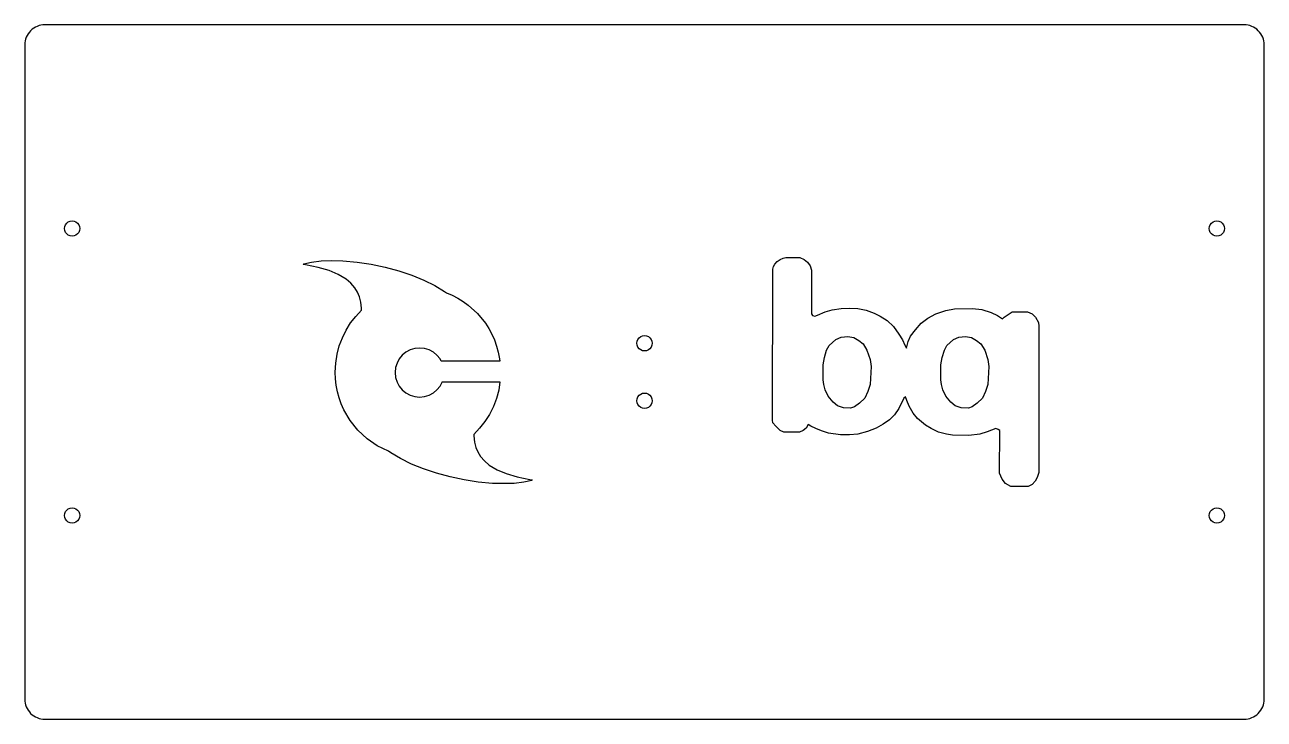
# Model space of a CAD drawing. Header units: inches. Extents: x -3 to 213, y 88 to 209.
import ezdxf

# ---------------------------------------------------------------- set-up
doc = ezdxf.new("R2010")
doc.units = ezdxf.units.IN
doc.header["$MEASUREMENT"] = 0

# ---------------------------------------------------------------- blocks, each defined once
blk = doc.blocks.new('block 2')
at = {"color": 7, "lineweight": 25}
blk.add_lwpolyline([(204.53, 172.23), (204.21, 172.36), (203.93, 172.57), (203.72, 172.85), (203.59, 173.17), (203.54, 173.52), (203.59, 173.87), (203.72, 174.19), (203.93, 174.46), (204.21, 174.68), (204.53, 174.81), (204.88, 174.86), (205.22, 174.81), (205.55, 174.68), (205.82, 174.46), (206.03, 174.19), (206.17, 173.87), (206.21, 173.52), (206.17, 173.17), (206.03, 172.85), (205.82, 172.57), (205.55, 172.36), (205.22, 172.23), (204.88, 172.18), (204.53, 172.23)], dxfattribs=at)
blk = doc.blocks.new('block 3')
at = {"color": 7, "lineweight": 25}
blk.add_lwpolyline([(5.03, 172.23), (4.71, 172.36), (4.43, 172.57), (4.22, 172.85), (4.09, 173.17), (4.04, 173.52), (4.09, 173.87), (4.22, 174.19), (4.43, 174.46), (4.71, 174.68), (5.03, 174.81), (5.38, 174.86), (5.72, 174.81), (6.05, 174.68), (6.32, 174.46), (6.53, 174.19), (6.67, 173.87), (6.71, 173.52), (6.67, 173.17), (6.53, 172.85), (6.32, 172.57), (6.05, 172.36), (5.72, 172.23), (5.38, 172.18), (5.03, 172.23)], dxfattribs=at)
blk = doc.blocks.new('block 4')
at = {"color": 7, "lineweight": 25}
blk.add_lwpolyline([(104.78, 152.23), (104.46, 152.36), (104.18, 152.57), (103.97, 152.85), (103.84, 153.17), (103.79, 153.52), (103.84, 153.87), (103.97, 154.19), (104.18, 154.46), (104.46, 154.68), (104.78, 154.81), (105.13, 154.86), (105.47, 154.81), (105.8, 154.68), (106.07, 154.46), (106.28, 154.19), (106.42, 153.87), (106.46, 153.52), (106.42, 153.17), (106.28, 152.85), (106.07, 152.57), (105.8, 152.36), (105.47, 152.23), (105.13, 152.18), (104.78, 152.23)], dxfattribs=at)
blk = doc.blocks.new('block 5')
at = {"color": 7, "lineweight": 25}
blk.add_lwpolyline([(104.78, 142.23), (104.46, 142.36), (104.18, 142.57), (103.97, 142.85), (103.84, 143.17), (103.79, 143.52), (103.84, 143.87), (103.97, 144.19), (104.18, 144.46), (104.46, 144.68), (104.78, 144.81), (105.13, 144.86), (105.47, 144.81), (105.8, 144.68), (106.07, 144.46), (106.28, 144.19), (106.42, 143.87), (106.46, 143.52), (106.42, 143.17), (106.28, 142.85), (106.07, 142.57), (105.8, 142.36), (105.47, 142.23), (105.13, 142.18), (104.78, 142.23)], dxfattribs=at)
blk = doc.blocks.new('block 6')
at = {"color": 7, "lineweight": 25}
blk.add_lwpolyline([(204.53, 122.23), (204.21, 122.36), (203.93, 122.57), (203.72, 122.85), (203.59, 123.17), (203.54, 123.52), (203.59, 123.87), (203.72, 124.19), (203.93, 124.46), (204.21, 124.68), (204.53, 124.81), (204.88, 124.86), (205.22, 124.81), (205.55, 124.68), (205.82, 124.46), (206.03, 124.19), (206.17, 123.87), (206.21, 123.52), (206.17, 123.17), (206.03, 122.85), (205.82, 122.57), (205.55, 122.36), (205.22, 122.23), (204.88, 122.18), (204.53, 122.23)], dxfattribs=at)
blk = doc.blocks.new('block 7')
at = {"color": 7, "lineweight": 25}
blk.add_lwpolyline([(5.03, 122.23), (4.71, 122.36), (4.43, 122.57), (4.22, 122.85), (4.09, 123.17), (4.04, 123.52), (4.09, 123.87), (4.22, 124.19), (4.43, 124.46), (4.71, 124.68), (5.03, 124.81), (5.38, 124.86), (5.72, 124.81), (6.05, 124.68), (6.32, 124.46), (6.53, 124.19), (6.67, 123.87), (6.71, 123.52), (6.67, 123.17), (6.53, 122.85), (6.32, 122.57), (6.05, 122.36), (5.72, 122.23), (5.38, 122.18), (5.03, 122.23)], dxfattribs=at)
blk = doc.blocks.new('block 8')
at = {"color": 7, "lineweight": 25}
blk.add_lwpolyline([(209.97, 88.04), (210.31, 88.09), (210.64, 88.17), (210.97, 88.29), (211.28, 88.43), (211.57, 88.61), (211.85, 88.81), (212.1, 89.04), (212.33, 89.3), (212.54, 89.57), (212.71, 89.87), (212.86, 90.18), (212.98, 90.5), (213.06, 90.84), (213.11, 91.18), (213.13, 91.51), (213.13, 205.53), (213.11, 205.86), (213.06, 206.2), (212.98, 206.54), (212.86, 206.86), (212.71, 207.17), (212.54, 207.46), (212.33, 207.74), (212.1, 207.99), (211.85, 208.23), (211.57, 208.43), (211.28, 208.61), (210.97, 208.75), (210.64, 208.87), (210.31, 208.95), (209.97, 209), (209.64, 209.02), (0.62, 209.02), (0.28, 209), (-0.06, 208.95), (-0.39, 208.87), (-0.71, 208.75), (-1.02, 208.61), (-1.32, 208.43), (-1.59, 208.23), (-1.85, 207.99), (-2.08, 207.74), (-2.28, 207.46), (-2.46, 207.17), (-2.61, 206.86), (-2.72, 206.54), (-2.81, 206.2), (-2.86, 205.86), (-2.87, 205.53), (-2.87, 91.51), (-2.86, 91.18), (-2.81, 90.84), (-2.72, 90.5), (-2.61, 90.18), (-2.46, 89.87), (-2.28, 89.57), (-2.08, 89.3), (-1.85, 89.04), (-1.59, 88.81), (-1.32, 88.61), (-1.02, 88.43), (-0.71, 88.29), (-0.39, 88.17), (-0.06, 88.09), (0.28, 88.04), (0.62, 88.02), (209.64, 88.02), (209.97, 88.04)], dxfattribs=at)
blk = doc.blocks.new('block 9')
at = {"color": 7, "lineweight": 25}
blk.add_lwpolyline([(50.65, 167.94), (52.58, 167.9), (55.05, 167.67), (57.51, 167.29), (59.95, 166.78), (62.31, 166.14), (64.56, 165.38), (66.66, 164.53), (68.57, 163.58), (70.27, 162.56), (70.61, 162.32), (71.63, 161.89), (72.6, 161.39), (73.53, 160.82), (74.41, 160.18), (76.02, 158.71), (77.4, 157.01), (77.99, 156.09), (78.51, 155.11), (78.97, 154.1), (79.35, 153.04), (79.65, 151.95), (79.87, 150.83), (79.92, 150.43), (69.69, 150.43), (69.49, 150.81), (68.96, 151.44), (68.33, 151.97), (67.6, 152.36), (66.8, 152.61), (65.94, 152.69), (65.08, 152.61), (64.28, 152.36), (63.55, 151.97), (62.92, 151.44), (62.4, 150.81), (62.01, 150.08), (61.76, 149.28), (61.67, 148.42), (61.76, 147.56), (62.01, 146.76), (62.4, 146.03), (62.92, 145.41), (63.55, 144.88), (64.28, 144.49), (65.08, 144.24), (65.94, 144.16), (66.8, 144.24), (67.6, 144.49), (68.33, 144.88), (68.96, 145.41), (69.49, 146.03), (69.87, 146.76), (69.89, 146.81), (79.94, 146.81), (79.72, 145.38), (79.33, 143.89), (78.79, 142.48), (78.11, 141.13), (77.31, 139.88), (76.4, 138.72), (75.37, 137.65), (75.39, 137.38), (75.52, 136.29), (75.74, 135.39), (76.07, 134.58), (76.56, 133.81), (77.25, 133.02), (78.07, 132.31), (79.44, 131.49), (81.04, 130.81), (82.92, 130.25), (85.13, 129.8), (85.56, 129.72), (85.47, 129.64), (84.12, 129.32), (82.42, 129.1), (78.61, 129.1), (76.14, 129.33), (73.68, 129.71), (71.24, 130.23), (68.88, 130.87), (66.63, 131.62), (64.53, 132.48), (62.61, 133.42), (60.92, 134.45), (60.51, 134.75), (59.51, 135.18), (58.55, 135.68), (56.77, 136.9), (55.19, 138.37), (53.83, 140.06), (52.73, 141.95), (52.29, 142.95), (51.91, 144), (51.62, 145.08), (51.41, 146.2), (51.27, 147.33), (51.23, 148.5), (51.31, 150.08), (51.55, 151.61), (51.94, 153.07), (52.47, 154.47), (53.13, 155.81), (53.92, 157.06), (54.82, 158.21), (55.83, 159.27), (55.8, 159.62), (55.68, 160.71), (55.45, 161.61), (55.12, 162.41), (54.63, 163.19), (53.94, 163.98), (53.12, 164.69), (51.75, 165.52), (50.16, 166.19), (48.28, 166.75), (46.07, 167.19), (45.64, 167.28), (45.73, 167.35), (47.08, 167.68), (48.77, 167.9), (50.65, 167.94)], dxfattribs=at)
blk = doc.blocks.new('block 10')
at = {"color": 7, "lineweight": 25}
blk.add_lwpolyline([(127.41, 140.12), (127.47, 166.41), (127.59, 166.9), (127.85, 167.32), (128.27, 167.76), (128.8, 168.11), (129.3, 168.35), (129.76, 168.48), (132.17, 168.46), (132.96, 168.15), (133.55, 167.63), (133.99, 166.99), (134.21, 166.29), (134.21, 158.64), (134.43, 158.38), (134.8, 158.27), (135.26, 158.42), (136.6, 158.99), (137.85, 159.38), (139.41, 159.58), (140.88, 159.63), (142.28, 159.58), (143.75, 159.3), (145.17, 158.77), (146.22, 158.27), (147.39, 157.48), (148.55, 156.45), (149.45, 155.13), (150.1, 154.1), (150.52, 153.22), (150.76, 152.7), (151.07, 153.82), (151.49, 154.78), (152.38, 155.88), (153.35, 157.04), (154.53, 157.92), (155.91, 158.64), (157.62, 159.21), (159.16, 159.52), (162.27, 159.56), (163.94, 159.41), (165.52, 158.86), (166.63, 158.38), (167.51, 157.76), (167.8, 158.07), (169.2, 159.03), (171.9, 159.03), (172.71, 158.64), (173.28, 158.05), (173.78, 157.17), (173.87, 156.53), (173.85, 131.01), (173.57, 130.14), (173.23, 129.49), (172.7, 128.9), (171.99, 128.56), (168.95, 128.56), (168.05, 129.08), (167.46, 129.86), (166.97, 130.91), (167.06, 138.32), (166.75, 138.51), (166.35, 138.66), (164.86, 138.11), (163.56, 137.7), (161.67, 137.45), (158.78, 137.49), (157.73, 137.7), (156.37, 138.04), (155.06, 138.66), (154.07, 139.25), (152.71, 140.43), (151.96, 141.33), (151.28, 142.54), (150.85, 143.53), (150.6, 144.21), (150.35, 143.97), (149.48, 142.17), (148.68, 141.05), (147.81, 140.21), (146.75, 139.41), (145.48, 138.76), (144, 138.14), (142.32, 137.7), (140.86, 137.55), (139.28, 137.58), (137.18, 137.86), (135.97, 138.26), (134.97, 138.69), (134.14, 139.07), (133.64, 139.38), (133.33, 138.76), (132.77, 138.35), (132.15, 138.01), (129.39, 138.04), (128.77, 138.32), (128.03, 139.07), (127.5, 139.66), (127.41, 140.12)], dxfattribs=at)
blk = doc.blocks.new('block 11')
at = {"color": 7, "lineweight": 25}
blk.add_lwpolyline([(156.89, 146.32), (156.77, 147.16), (156.8, 149.76), (157.02, 151.06), (157.39, 152.3), (157.82, 153.14), (159, 154.2), (159.9, 154.57), (161.08, 154.69), (162.13, 154.54), (163, 154.01), (163.74, 153.42), (164.43, 152.34), (164.95, 150.69), (165.14, 149.48), (164.95, 146.32), (164.58, 145.11), (164.02, 143.97), (163.12, 143.07), (162.23, 142.45), (161.57, 142.23), (160.3, 142.26), (159.28, 142.6), (158.54, 143.25), (157.67, 144.28), (157.14, 145.39), (156.89, 146.32)], dxfattribs=at)
blk = doc.blocks.new('block 12')
at = {"color": 7, "lineweight": 25}
blk.add_lwpolyline([(136.37, 146.32), (136.25, 147.16), (136.28, 149.76), (136.49, 151.06), (136.87, 152.3), (137.3, 153.14), (138.48, 154.2), (139.38, 154.57), (140.56, 154.69), (141.61, 154.54), (142.48, 154.01), (143.22, 153.42), (143.9, 152.34), (144.43, 150.69), (144.62, 149.48), (144.43, 146.32), (144.06, 145.11), (143.5, 143.97), (142.6, 143.07), (141.7, 142.45), (141.05, 142.23), (139.78, 142.26), (138.76, 142.6), (138.01, 143.25), (137.15, 144.28), (136.62, 145.39), (136.37, 146.32)], dxfattribs=at)

msp = doc.modelspace()

# ---------------------------------------------------------------- block references
for name in ['block 8', 'block 3', 'block 2', 'block 10', 'block 9', 'block 4', 'block 12', 'block 11', 'block 5', 'block 7', 'block 6']:
    msp.add_blockref(name, (0, 0))

doc.saveas('drawing.dxf')
